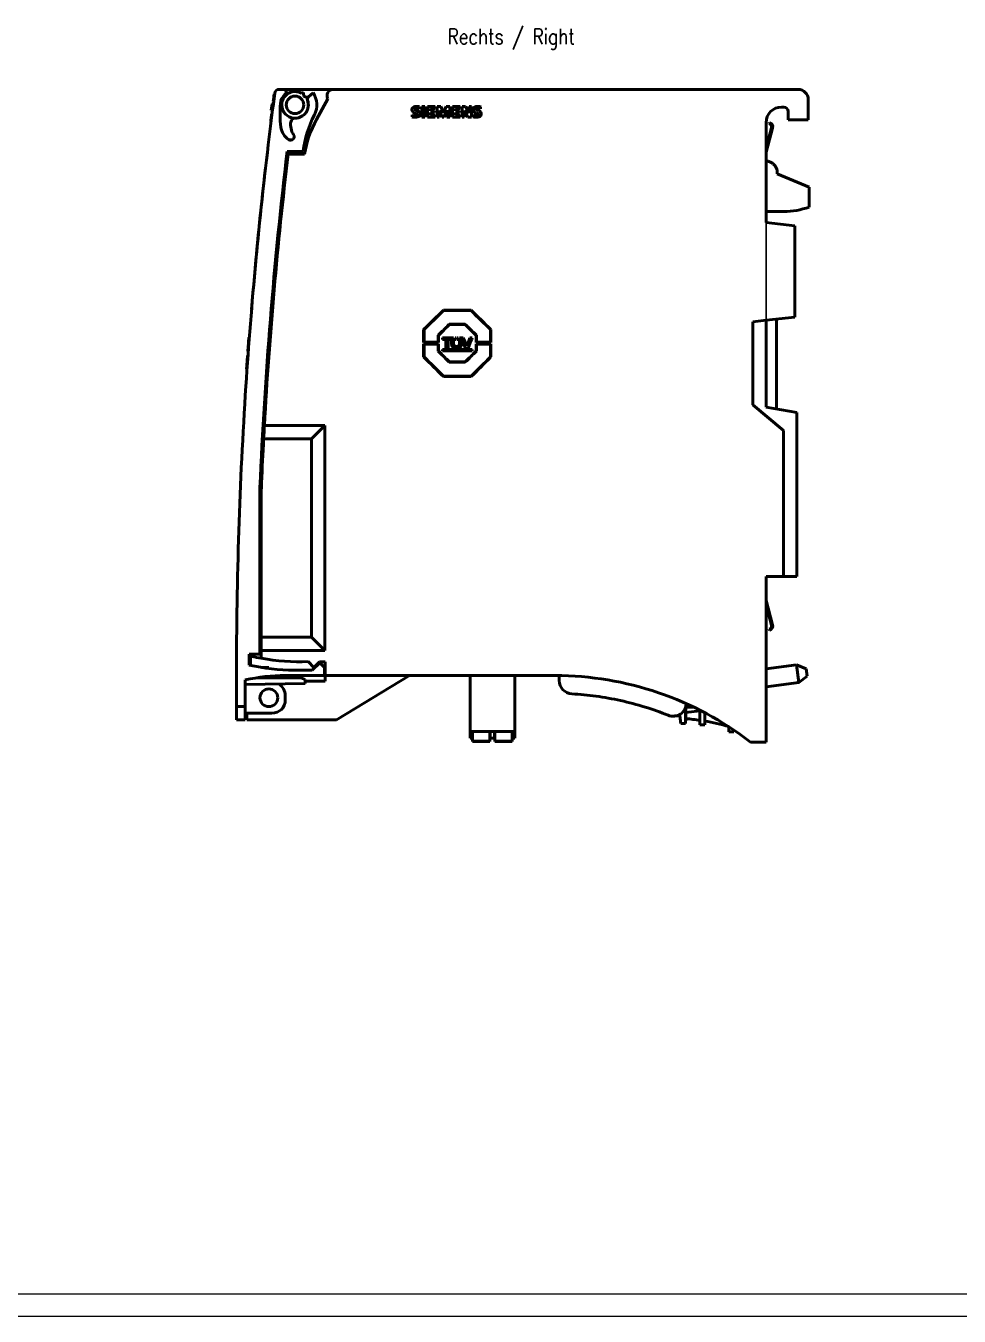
# Model space of a CAD drawing. Header units: millimetres. Extents: x 0 to 841, y 0 to 594.
# Drawn here: x 210.2 to 420.5, y 0 to 290.6 of the extents above; entities that cross this region are included whole.
import ezdxf

# ---------------------------------------------------------------- set-up
doc = ezdxf.new("R2010")
doc.units = ezdxf.units.MM
for name, color, linetype in [('1', 7, 'Continuous'), ('106', 7, 'Continuous'), ('201', 7, 'Continuous')]:
    doc.layers.add(name, color=color, linetype=linetype)
doc.styles.add('latin_extended', font='simplex.shx')

msp = doc.modelspace()

# ---------------------------------------------------------------- linework, layer by layer
at = {"layer": '1', "color": 7, "linetype": 'Continuous', "lineweight": 50}
for p, q in [((267.33, 276.27), (268.7, 276.27)), ((268.7, 276.27), (268.84, 275.93)), ((279.5, 276.27), (268.7, 276.27)), ((384.2, 276.27), (279.5, 276.27)), ((265.71, 272.92), (266.05, 273.27)), ((266.09, 273.57), (265.99, 273.57)), ((266.09, 273.56), (265.99, 273.56)), ((265.99, 273.55), (266.09, 273.55)), ((265.99, 273.55), (265.99, 273.55)), ((266.31, 275.18), (266.2, 275.18)), ((266.3, 275.17), (266.2, 275.17)), ((272.32, 275.41), (272.78, 275.55)), ((272.78, 275.55), (272.82, 275.02)), ((273.25, 274.57), (273.78, 274.5)), ((273.78, 274.5), (273.61, 274.05)), ((273.9, 274.56), (274.95, 275.52)), ((275.73, 269.47), (278.31, 274.12)), ((386.5, 269.37), (386.5, 273.97)), ((265.53, 271.53), (265.71, 272.92)), ((265.8, 271.27), (265.53, 271.53)), ((265.72, 270.68), (265.62, 270.68)), ((265.62, 270.68), (265.62, 270.68)), ((265.72, 270.68), (265.62, 270.68)), ((265.72, 270.67), (265.62, 270.67)), ((265.72, 270.67), (265.62, 270.67)), ((297.25, 270.53), (297.25, 270.08)), ((298.92, 271.91), (298.92, 272.36)), ((299.45, 272.38), (299.45, 270.03)), ((300.17, 272.38), (299.45, 272.38)), ((300.17, 270.03), (300.17, 272.38)), ((300.72, 272.38), (300.72, 270.03)), ((302.45, 272.38), (300.72, 272.38)), ((301.4, 271.96), (302.45, 271.96)), ((301.4, 271.41), (301.4, 271.96)), ((302.32, 271.41), (301.4, 271.41)), ((301.4, 271.03), (302.32, 271.03)), ((301.4, 270.46), (301.4, 271.03)), ((302.47, 270.46), (301.4, 270.46)), ((302.32, 271.03), (302.32, 271.41)), ((302.45, 271.96), (302.45, 272.38)), ((302.47, 270.03), (302.47, 270.46)), ((302.9, 272.38), (302.9, 270.03)), ((303.75, 272.38), (302.9, 272.38)), ((303.37, 271.53), (304.02, 270.01)), ((303.37, 270.03), (303.37, 271.53)), ((304.37, 270.96), (303.75, 272.38)), ((304.95, 272.38), (304.37, 270.96)), ((304.45, 270.01), (305.12, 271.56)), ((305.8, 272.38), (304.95, 272.38)), ((305.12, 271.56), (305.12, 270.03)), ((305.8, 270.03), (305.8, 272.38)), ((306.35, 272.38), (306.35, 270.03)), ((308.1, 272.38), (306.35, 272.38)), ((307.05, 271.96), (308.1, 271.96)), ((307.05, 271.41), (307.05, 271.96)), ((307.97, 271.41), (307.05, 271.41)), ((307.05, 271.03), (307.97, 271.03)), ((307.05, 270.46), (307.05, 271.03)), ((308.12, 270.46), (307.05, 270.46)), ((307.97, 271.03), (307.97, 271.41)), ((308.1, 271.96), (308.1, 272.38)), ((308.12, 270.03), (308.12, 270.46)), ((308.52, 272.38), (308.52, 270.03)), ((309.3, 272.38), (308.52, 272.38)), ((309, 271.53), (309.85, 270.03)), ((309, 270.03), (309, 271.53)), ((310.12, 270.93), (309.3, 272.38)), ((310.12, 272.38), (310.12, 270.93)), ((310.62, 272.38), (310.12, 272.38)), ((310.62, 270.03), (310.62, 272.38)), ((311.02, 270.53), (311.02, 270.08)), ((312.67, 271.91), (312.67, 272.36)), ((380.5, 272.27), (381, 272.27)), ((382, 271.27), (382, 269.37)), ((265.52, 269.05), (265.41, 269.05)), ((265.42, 269.07), (265.42, 269.07)), ((265.42, 269.05), (265.52, 269.05)), ((265.42, 269.05), (265.52, 269.05)), ((265.53, 269.15), (265.43, 269.15)), ((265.55, 270.11), (265.55, 270.11)), ((299.45, 270.03), (300.17, 270.03)), ((300.72, 270.03), (302.47, 270.03)), ((302.9, 270.03), (303.37, 270.03)), ((304.02, 270.01), (304.45, 270.01)), ((305.12, 270.03), (305.8, 270.03)), ((306.35, 270.03), (308.12, 270.03)), ((308.52, 270.03), (309, 270.03)), ((309.85, 270.03), (310.62, 270.03)), ((377, 246.27), (377, 268.77)), ((378.22, 267.63), (377, 263.06)), ((377, 262.09), (378.46, 267.56)), ((377.76, 268.79), (377.69, 268.55)), ((382, 269.37), (386.5, 269.37)), ((269.43, 264.96), (270.22, 264.88)), ((269.45, 264.96), (269.45, 264.95)), ((273.1, 264.58), (273.67, 264.52)), ((264.61, 261.64), (264.61, 261.64)), ((269.04, 261.67), (269.35, 261.67)), ((269.14, 262.27), (269.08, 261.67)), ((272.7, 262.33), (269.12, 262.27)), ((269.35, 261.67), (273.03, 261.67)), ((377, 260.07), (377.45, 260.07)), ((377.45, 260.07), (378.12, 259.77)), ((264.02, 256.5), (264.01, 256.5)), ((379.5, 257.67), (379.5, 257.27)), ((379.5, 257.27), (386.7, 254.27)), ((386.7, 254.27), (386.7, 249.75)), ((381, 248.77), (377, 248.77)), ((383.5, 245.57), (377, 246.27)), ((383.5, 224.97), (383.5, 245.57)), ((310.58, 226.52), (304.31, 226.52)), ((304.34, 226.44), (310.55, 226.44)), ((374, 223.94), (377, 224.27)), ((374, 205.24), (374, 223.94)), ((377, 224.27), (383.5, 224.97)), ((379.35, 224.52), (379.35, 204.3)), ((299.87, 222.19), (299.87, 219.23)), ((299.95, 219.31), (299.95, 222.16)), ((303.11, 220.88), (303.11, 219.31)), ((303.19, 219.23), (303.19, 220.85)), ((309.25, 223.37), (305.65, 223.37)), ((305.68, 223.29), (309.21, 223.29)), ((311.71, 220.85), (311.71, 219.23)), ((311.78, 219.31), (311.78, 220.88)), ((314.95, 222.16), (314.95, 219.31)), ((315.02, 219.23), (315.02, 222.19)), ((260.33, 218.07), (260.43, 218.07)), ((260.44, 219.63), (260.54, 219.63)), ((260.48, 220.1), (260.58, 220.1)), ((260.6, 220.39), (260.5, 220.39)), ((299.87, 219.23), (303.19, 219.23)), ((299.87, 218.99), (299.87, 216.01)), ((303.19, 218.99), (299.87, 218.99)), ((303.11, 219.31), (299.95, 219.31)), ((299.95, 216.04), (299.95, 218.92)), ((299.95, 218.92), (303.11, 218.92)), ((303.11, 218.92), (303.11, 217.34)), ((303.19, 217.37), (303.19, 218.99)), ((304.1, 220.35), (304.1, 219.97)), ((306.62, 220.35), (304.1, 220.35)), ((304.1, 219.97), (304.89, 219.97)), ((304.89, 219.97), (304.89, 217.87)), ((305.37, 219.97), (306.16, 219.97)), ((305.37, 217.87), (305.37, 219.97)), ((306.16, 219.97), (306.16, 218.99)), ((306.62, 218.99), (306.62, 220.35)), ((306.94, 220.35), (306.94, 219.97)), ((307.18, 220.35), (306.94, 220.35)), ((306.94, 219.97), (307.18, 219.97)), ((307.18, 219.97), (307.18, 220.35)), ((307.42, 220.35), (307.42, 219.97)), ((307.66, 220.35), (307.42, 220.35)), ((307.42, 219.97), (307.66, 219.97)), ((307.66, 219.97), (307.66, 220.35)), ((307.97, 220.35), (307.97, 218.99)), ((308.78, 220.35), (307.97, 220.35)), ((308.44, 218.99), (308.44, 219.97)), ((310.81, 220.35), (310.3, 220.35)), ((311.71, 219.23), (315.02, 219.23)), ((311.71, 218.99), (311.71, 217.37)), ((315.02, 218.99), (311.71, 218.99)), ((314.95, 219.31), (311.78, 219.31)), ((311.78, 217.34), (311.78, 218.92)), ((311.78, 218.92), (314.95, 218.92)), ((314.95, 218.92), (314.95, 216.04)), ((315.02, 216.01), (315.02, 218.99)), ((260.18, 216.05), (260.18, 216.05)), ((260.29, 216.29), (260.19, 216.29)), ((260.3, 216.41), (260.2, 216.41)), ((260.27, 217.31), (260.37, 217.31)), ((264.64, 215.32), (264.75, 215.32)), ((264.75, 215.32), (264.75, 216.73)), ((304.1, 217.71), (304.1, 217.41)), ((310.8, 217.71), (304.1, 217.71)), ((304.1, 217.41), (310.8, 217.41)), ((304.89, 217.87), (305.37, 217.87)), ((309.38, 217.87), (309.86, 217.87)), ((310.8, 217.41), (310.8, 217.71)), ((259.99, 213.33), (259.99, 213.33)), ((259.99, 213.33), (260.09, 213.33)), ((259.99, 213.32), (260.09, 213.32)), ((260.13, 213.93), (260.03, 213.93)), ((305.65, 214.82), (309.25, 214.82)), ((309.22, 214.9), (305.68, 214.9)), ((304.31, 211.59), (310.59, 211.59)), ((310.56, 211.66), (304.35, 211.66)), ((380.9, 199.46), (374, 205.24)), ((377, 204.72), (383.9, 203.5)), ((383.9, 203.5), (383.9, 166.57)), ((263.99, 200.54), (277.59, 200.54)), ((274.59, 197.54), (277.59, 200.54)), ((277.59, 200.54), (277.59, 149.89)), ((380.9, 166.57), (380.9, 199.46)), ((274.59, 197.54), (263.83, 197.54)), ((274.59, 152.89), (274.59, 197.54)), ((263, 186.59), (263, 149.05)), ((263.3, 152.89), (263.3, 185.51)), ((380.9, 166.57), (377, 166.57)), ((377, 129.27), (377, 166.57)), ((383.9, 166.57), (380.9, 166.57)), ((377, 161.14), (378.46, 155.67)), ((378.22, 155.6), (377, 160.17)), ((377.76, 154.44), (377.69, 154.68)), ((263.3, 149.89), (263.3, 152.89)), ((263.3, 152.89), (274.59, 152.89)), ((274.59, 152.89), (277.59, 149.89)), ((263, 149.05), (260.6, 149.09)), ((260.6, 149.09), (260.6, 146.61)), ((260.9, 148.64), (260.9, 149.09)), ((260.9, 148.64), (260.9, 146.55)), ((277.59, 149.89), (263.3, 149.89)), ((263.3, 148.15), (263.3, 149.89)), ((263.37, 146.07), (265, 146.07)), ((265, 146.07), (265.02, 145.83)), ((270.7, 145.47), (274.77, 145.47)), ((275.15, 146.08), (273.84, 147.4)), ((274.77, 145.47), (276.45, 147.15)), ((276.43, 147.37), (275.15, 146.08)), ((277.7, 147.37), (276.43, 147.37)), ((276.45, 147.15), (277.5, 146.1)), ((277.5, 146.1), (277.5, 144.27)), ((277.7, 144.27), (277.7, 147.37)), ((383.88, 146.69), (377, 145.78)), ((383.88, 146.69), (384.4, 142.72)), ((386.01, 145.81), (383.88, 146.69)), ((386.01, 145.81), (386.23, 144.12)), ((257.7, 137.27), (257.7, 144.27)), ((259.7, 143.27), (259.7, 137.27)), ((259.7, 142.23), (273.2, 142.47)), ((272.2, 143.77), (262.32, 143.77)), ((277.5, 144.27), (268.7, 144.27)), ((273.2, 143.4), (272.2, 143.77)), ((273.2, 142.47), (273.2, 143.4)), ((277.7, 142.97), (273.2, 142.97)), ((277.5, 144.27), (277.7, 144.27)), ((277.7, 144.27), (277.7, 142.97)), ((329.5, 144.27), (277.7, 144.27)), ((280.25, 134.27), (296.7, 144.27)), ((310.31, 131.67), (310.31, 144.27)), ((320.37, 131.67), (320.37, 144.27)), ((330.41, 143.14), (330.41, 144.26)), ((377, 141.75), (384.4, 142.72)), ((384.4, 142.72), (386.23, 144.12)), ((268.7, 138.77), (268.7, 139.77)), ((257.7, 134.27), (257.7, 137.27)), ((257.7, 137.27), (259.7, 137.27)), ((259.7, 137.27), (259.7, 134.27)), ((358.88, 133.43), (358.88, 137.17)), ((358.94, 134.55), (358.94, 137.17)), ((259.7, 134.27), (257.7, 134.27)), ((259.7, 135.77), (265.7, 135.77)), ((260.05, 135.77), (260.05, 134.27)), ((260.05, 134.27), (280.25, 134.27)), ((357.58, 135.16), (356.38, 135.16)), ((357.81, 133.43), (357.58, 135.16)), ((358.91, 134.55), (358.88, 133.43)), ((358.94, 135.91), (362.1, 136.32)), ((362.1, 133.17), (362.1, 136.47)), ((363.2, 135.9), (363.2, 133.17)), ((363.22, 134), (363.22, 135.88)), ((310.31, 130.17), (310.31, 131.67)), ((320.37, 131.67), (310.31, 131.67)), ((310.75, 131.67), (310.75, 130.17)), ((310.85, 131.67), (310.85, 129.65)), ((314.75, 131.67), (314.75, 129.65)), ((314.85, 130.17), (314.85, 131.67)), ((315.83, 131.67), (315.83, 130.17)), ((315.93, 131.67), (315.93, 129.65)), ((319.83, 131.67), (319.83, 129.65)), ((319.93, 130.17), (319.93, 131.67)), ((320.37, 130.17), (320.37, 131.67)), ((358.88, 133.43), (357.81, 133.43)), ((363.2, 133.17), (362.1, 133.17)), ((368.6, 131.57), (368.6, 132.73)), ((369.7, 131.57), (368.6, 131.57)), ((369.7, 132), (369.7, 131.57)), ((310.75, 130.17), (310.31, 130.17)), ((310.75, 130.17), (310.85, 130.17)), ((310.85, 129.45), (310.85, 129.65)), ((314.75, 129.45), (310.85, 129.45)), ((314.75, 130.17), (314.85, 130.17)), ((314.75, 129.45), (314.75, 129.65)), ((315.83, 130.17), (314.85, 130.17)), ((315.83, 130.17), (315.93, 130.17)), ((315.93, 129.45), (315.93, 129.65)), ((315.93, 129.45), (319.83, 129.45)), ((319.83, 130.17), (319.93, 130.17)), ((319.83, 129.45), (319.83, 129.65)), ((320.37, 130.17), (319.93, 130.17)), ((373.5, 129.27), (377, 129.27))]:
    msp.add_line(p, q, dxfattribs=at)
at = {"layer": '1', "color": 7, "linetype": 'Continuous', "lineweight": 25}
for p, q in [((377, 224.27), (377, 246.27)), ((314.75, 129.65), (310.85, 129.65)), ((315.93, 129.65), (319.83, 129.65))]:
    msp.add_line(p, q, dxfattribs=at)
at = {"layer": '1', "color": 7, "linetype": 'Continuous', "lineweight": 50}
for centre, radius in [((270.9, 272.77), 1.97), ((265, 139.27), 2)]:
    msp.add_circle(centre, radius, dxfattribs=at)
for centre, radius, start, end in [((267.33, 275.27), 1, 90, 172.465), ((279.5, 274.87), 1.4, 90, 212.0027), ((384.2, 273.97), 2.3, 0, 90), ((1257.7, 144.27), 1000, 172.46504, 173.03428), ((1257.7, 144.27), 1000.1, 172.47916, 172.57161), ((270.9, 272.77), 3.3, 132.3436, 175), ((270.9, 272.77), 3, 61.7147, 25.2853), ((268.24, 275.69), 0.65, 312.3436, 22.5), ((270.9, 272.77), 3, 270.5621, 20.1738), ((273.32, 275.06), 0.5, 184.5, 262.5), ((274.37, 274.04), 0.7, 132.5, 200.1738), ((270.9, 272.77), 4.9, 332.7782, 34.2212), ((292.52, 270.87), 25, 175, 187.1178), ((297.49, 259.09), 25, 152.7782, 172.5391), ((380.5, 268.77), 3.5, 90, 180), ((381, 271.27), 1, 0, 90), ((271.68, 268.27), 4, 187.1178, 236.2191), ((273.9, 268.27), 4, 170.4691, 213.6042), ((270.94, 268.77), 1, 90.5621, 170.4691), ((296.72, 257.83), 24, 151, 170.8042), ((377.5, 267.82), 0.75, 345, 75), ((377.5, 267.82), 1, 345, 75), ((1257.7, 144.27), 1000, 173.03428, 176.26453), ((269.9, 265.61), 0.8, 236.2191, 33.6042), ((1257.7, 144.27), 995.6, 173.19285, 177.5636), ((1257.7, 144.27), 995.3, 173.22594, 176.75866), ((1257.73, 144.66), 1000, 173.57872, 175.29326), ((381, 265.77), 17, 270, 289.5902), ((1257.7, 144.27), 1000.1, 175.6381, 175.80921), ((1257.7, 144.27), 1000.1, 175.94309, 176.03788), ((1257.7, 144.27), 1000, 176.26453, 180), ((1257.7, 144.27), 995.3, 176.93162, 177.49961), ((313.3, 185.51), 50, 177.4996, 180), ((377.5, 155.41), 0.75, 285, 15), ((377.5, 155.41), 1, 285, 15), ((270.7, 190.47), 45, 257.0298, 270), ((272.1, 197.37), 50, 259.8631, 271.9908), ((268.7, 103.27), 41, 90, 102.6804), ((329.5, 72.23), 72.03, 52.3506, 90), ((333.41, 143.14), 3, 180, 266.8426), ((265, 139.27), 2, 90.0169, 269.9831), ((265.7, 139.77), 3, 0, 59.895), ((265.7, 138.77), 3, 270, 360), ((356.7, 138.69), 3.8, 244.7478, 248.2948), ((354.9, 85.72), 49, 85.2676, 85.3094), ((354.9, 85.72), 49, 81.5504, 85.2677), ((354.9, 85.72), 49, 80.2181, 80.2478), ((354.9, 85.72), 49, 73.7642, 80.2181)]:
    msp.add_arc(centre, radius, start, end, dxfattribs=at)
msp.add_ellipse((1257.97, 144.25), major_axis=(-994.08, 54.48), ratio=0.999862, start_param=6.281365, end_param=6.284384, dxfattribs=at)
for points, knots in [([(265.62, 270.67), (265.62, 270.67), (265.62, 270.67), (265.62, 270.66), (265.62, 270.65), (265.61, 270.64), (265.61, 270.63), (265.61, 270.61), (265.61, 270.61), (265.61, 270.59), (265.61, 270.59), (265.61, 270.57), (265.6, 270.55), (265.6, 270.53), (265.6, 270.52), (265.6, 270.51), (265.6, 270.5), (265.59, 270.48), (265.59, 270.46), (265.59, 270.43), (265.59, 270.41), (265.58, 270.37), (265.58, 270.35), (265.57, 270.3), (265.57, 270.26), (265.56, 270.19), (265.55, 270.15), (265.55, 270.1), (265.54, 270.08), (265.54, 270.04), (265.53, 269.99), (265.53, 269.93), (265.52, 269.86), (265.51, 269.82), (265.5, 269.75), (265.5, 269.71), (265.49, 269.66), (265.49, 269.65), (265.49, 269.64), (265.49, 269.63), (265.48, 269.6), (265.48, 269.58), (265.47, 269.52), (265.47, 269.49), (265.46, 269.43), (265.46, 269.41), (265.46, 269.38), (265.45, 269.34), (265.45, 269.31), (265.44, 269.27), (265.44, 269.26), (265.44, 269.22), (265.43, 269.21), (265.43, 269.18), (265.43, 269.17), (265.43, 269.15)], [0, 0, 0, 0, 0.0625, 0.0625, 0.09375, 0.09375, 0.125, 0.125, 0.140625, 0.140625, 0.15625, 0.15625, 0.1875, 0.1875, 0.203125, 0.203125, 0.21875, 0.21875, 0.25, 0.25, 0.28125, 0.28125, 0.3125, 0.3125, 0.375, 0.375, 0.4375, 0.4375, 0.46875, 0.46875, 0.5, 0.5625, 0.5625, 0.625, 0.625, 0.6875, 0.6875, 0.703125, 0.703125, 0.71875, 0.71875, 0.75, 0.75, 0.8125, 0.8125, 0.84375, 0.84375, 0.875, 0.90625, 0.90625, 0.9375, 0.9375, 0.96875, 0.96875, 1, 1, 1, 1]), ([(265.62, 270.66), (265.62, 270.66), (265.62, 270.66), (265.62, 270.66), (265.62, 270.66), (265.62, 270.66), (265.62, 270.66), (265.62, 270.65), (265.61, 270.63)], [0, 0, 0, 0, 0.5, 0.625, 0.625, 0.75, 0.75, 1, 1, 1, 1]), ([(298.92, 272.36), (298.8, 272.38), (298.45, 272.44), (297.93, 272.46), (297.43, 272.25), (297.19, 271.87), (297.23, 271.39), (297.59, 271.08), (297.96, 270.94), (298.21, 270.83), (298.35, 270.74), (298.42, 270.64), (298.39, 270.54), (298.28, 270.46), (298.12, 270.42), (297.86, 270.4), (297.56, 270.43), (297.35, 270.49), (297.25, 270.53)], [0, 0, 0, 0, 0.073595, 0.215595, 0.303584, 0.380769, 0.468516, 0.563029, 0.649514, 0.698654, 0.728653, 0.747815, 0.765913, 0.784505, 0.822665, 0.86661, 0.936511, 1, 1, 1, 1]), ([(297.25, 270.08), (297.37, 270.04), (297.71, 269.97), (298.25, 269.95), (298.76, 270.11), (299.1, 270.47), (299.11, 270.94), (298.86, 271.27), (298.56, 271.43), (298.32, 271.53), (298.13, 271.62), (298, 271.69), (297.93, 271.76), (297.88, 271.86), (297.97, 271.96), (298.12, 272.01), (298.35, 272.04), (298.63, 272), (298.83, 271.94), (298.92, 271.91)], [0, 0, 0, 0, 0.075091, 0.207843, 0.313156, 0.385557, 0.483519, 0.564361, 0.621188, 0.679662, 0.72106, 0.749391, 0.762697, 0.783197, 0.806884, 0.831315, 0.874261, 0.94231, 1, 1, 1, 1]), ([(312.67, 272.36), (312.61, 272.37), (312.45, 272.39), (312.14, 272.44), (311.75, 272.44), (311.36, 272.32), (311.06, 272.08), (310.97, 271.73), (311.04, 271.4), (311.24, 271.17), (311.46, 271.06), (311.7, 270.95), (311.92, 270.86), (312.12, 270.77), (312.22, 270.61), (312.13, 270.51), (312.02, 270.46), (311.78, 270.4), (311.43, 270.41), (311.14, 270.48), (311.02, 270.53)], [0, 0, 0, 0, 0.038535, 0.095421, 0.190665, 0.266058, 0.334534, 0.411779, 0.471914, 0.528959, 0.583901, 0.621375, 0.683683, 0.725146, 0.754413, 0.77688, 0.793431, 0.822559, 0.926145, 1, 1, 1, 1]), ([(311.02, 270.08), (311.17, 270.03), (311.45, 269.98), (311.89, 269.96), (312.34, 270.04), (312.76, 270.3), (312.88, 270.74), (312.79, 271.04), (312.6, 271.27), (312.38, 271.39), (312.13, 271.51), (311.95, 271.58), (311.79, 271.66), (311.68, 271.74), (311.66, 271.87), (311.73, 271.97), (311.86, 272.01), (312.06, 272.03), (312.34, 272.01), (312.55, 271.95), (312.67, 271.91)], [0, 0, 0, 0, 0.093121, 0.165671, 0.266483, 0.364483, 0.439558, 0.51815, 0.540805, 0.619552, 0.659109, 0.707876, 0.734391, 0.76687, 0.787347, 0.805617, 0.831104, 0.867428, 0.924305, 1, 1, 1, 1]), ([(265.43, 269.15), (265.42, 269.13), (265.42, 269.11), (265.42, 269.1), (265.42, 269.08), (265.42, 269.08), (265.42, 269.07), (265.42, 269.06), (265.41, 269.06), (265.41, 269.05), (265.41, 269.05)], [0, 0, 0, 0, 0.250988, 0.376482, 0.376482, 0.501977, 0.501977, 0.752965, 0.752965, 1, 1, 1, 1]), ([(265.43, 269.17), (265.43, 269.16), (265.43, 269.15), (265.42, 269.14), (265.42, 269.13), (265.42, 269.12), (265.42, 269.12), (265.42, 269.11)], [0, 0, 0, 0, 0.405724, 0.405724, 0.842692, 0.842692, 1, 1, 1, 1]), ([(265.52, 269.92), (265.52, 269.9), (265.52, 269.88), (265.52, 269.85), (265.51, 269.85), (265.51, 269.83), (265.51, 269.81), (265.51, 269.79), (265.5, 269.77), (265.5, 269.76), (265.5, 269.75), (265.5, 269.72), (265.5, 269.7), (265.49, 269.66), (265.49, 269.65), (265.49, 269.62), (265.48, 269.61), (265.48, 269.6)], [0, 0, 0, 0, 0.26347, 0.26347, 0.329337, 0.329337, 0.395205, 0.52694, 0.52694, 0.592807, 0.592807, 0.658675, 0.79041, 0.79041, 0.922145, 0.922145, 1, 1, 1, 1]), ([(378.12, 259.77), (378.33, 259.68), (378.71, 259.44), (379.15, 258.94), (379.43, 258.33), (379.5, 257.89), (379.5, 257.67)], [0, 0, 0, 0, 0.250396, 0.500791, 0.751187, 1, 1, 1, 1]), ([(260.27, 217.31), (260.27, 217.31), (260.27, 217.31), (260.27, 217.31), (260.27, 217.31), (260.27, 217.32), (260.27, 217.33), (260.27, 217.35), (260.27, 217.36), (260.27, 217.37), (260.27, 217.37), (260.28, 217.39), (260.28, 217.42), (260.28, 217.45), (260.28, 217.49), (260.28, 217.51), (260.29, 217.58), (260.29, 217.63), (260.3, 217.71), (260.3, 217.74), (260.3, 217.79), (260.31, 217.8), (260.31, 217.83), (260.31, 217.85), (260.32, 217.93), (260.32, 218), (260.33, 218.07)], [0, 0, 0, 0, 0.027831, 0.027831, 0.102613, 0.102613, 0.252177, 0.252177, 0.289569, 0.289569, 0.32696, 0.32696, 0.401742, 0.476524, 0.476524, 0.551306, 0.551306, 0.700871, 0.700871, 0.775653, 0.775653, 0.813044, 0.813044, 0.850435, 0.850435, 1, 1, 1, 1]), ([(260.33, 218.07), (260.33, 218.07), (260.33, 218.12), (260.33, 218.18), (260.34, 218.26), (260.34, 218.28), (260.35, 218.34), (260.35, 218.36), (260.36, 218.5), (260.37, 218.6), (260.38, 218.74), (260.38, 218.77), (260.38, 218.82), (260.38, 218.85), (260.39, 218.93), (260.39, 218.99), (260.4, 219.1), (260.41, 219.15), (260.41, 219.26), (260.42, 219.31), (260.42, 219.39), (260.43, 219.41), (260.43, 219.47), (260.44, 219.54), (260.44, 219.62), (260.45, 219.69), (260.45, 219.71), (260.45, 219.76), (260.45, 219.78), (260.46, 219.85), (260.46, 219.89), (260.47, 219.94), (260.47, 219.96), (260.47, 219.98), (260.47, 219.99), (260.47, 220.01), (260.47, 220.04), (260.48, 220.07), (260.48, 220.1), (260.48, 220.11), (260.48, 220.12), (260.48, 220.13), (260.48, 220.14), (260.48, 220.15), (260.48, 220.15), (260.48, 220.15), (260.48, 220.14), (260.48, 220.14), (260.48, 220.13), (260.48, 220.12), (260.48, 220.1), (260.48, 220.09), (260.48, 220.08), (260.48, 220.08), (260.48, 220.06), (260.47, 220.05), (260.47, 220.02), (260.47, 220.01), (260.47, 219.98), (260.47, 219.97), (260.47, 219.95), (260.46, 219.92), (260.46, 219.89), (260.46, 219.85), (260.46, 219.84), (260.46, 219.82), (260.45, 219.78), (260.45, 219.74), (260.45, 219.7), (260.45, 219.69), (260.44, 219.66), (260.44, 219.65), (260.44, 219.64)], [0, 0, 0, 0, 0.005209, 0.050509, 0.050509, 0.073159, 0.073159, 0.095809, 0.095809, 0.186409, 0.186409, 0.209059, 0.209059, 0.231709, 0.231709, 0.277009, 0.277009, 0.322309, 0.322309, 0.367609, 0.367609, 0.390259, 0.390259, 0.412909, 0.458209, 0.458209, 0.480859, 0.480859, 0.503509, 0.503509, 0.548809, 0.548809, 0.571459, 0.571459, 0.582784, 0.582784, 0.594109, 0.639409, 0.639409, 0.662059, 0.662059, 0.684709, 0.684709, 0.730009, 0.730009, 0.752658, 0.752658, 0.775308, 0.775308, 0.820608, 0.820608, 0.831933, 0.831933, 0.843258, 0.843258, 0.865908, 0.865908, 0.888558, 0.888558, 0.899883, 0.899883, 0.911208, 0.933858, 0.933858, 0.945183, 0.945183, 0.956508, 0.979158, 0.979158, 0.990483, 0.990483, 1, 1, 1, 1]), ([(260.44, 219.63), (260.45, 219.68), (260.45, 219.72), (260.45, 219.77), (260.45, 219.78), (260.46, 219.8), (260.46, 219.83), (260.46, 219.88), (260.46, 219.92), (260.47, 219.96), (260.47, 219.98), (260.47, 220.03), (260.48, 220.07), (260.48, 220.1)], [0, 0, 0, 0, 0.25, 0.25, 0.3125, 0.3125, 0.375, 0.5, 0.625, 0.625, 0.75, 0.75, 1, 1, 1, 1]), ([(260.48, 220.1), (260.48, 220.15), (260.49, 220.2), (260.49, 220.25), (260.49, 220.25), (260.49, 220.27), (260.49, 220.28), (260.49, 220.3), (260.49, 220.32), (260.5, 220.34), (260.5, 220.35), (260.5, 220.36), (260.5, 220.36), (260.5, 220.37), (260.5, 220.37), (260.5, 220.38), (260.5, 220.39), (260.5, 220.39)], [0, 0, 0, 0, 0.252453, 0.252453, 0.315566, 0.315566, 0.378679, 0.378679, 0.504906, 0.504906, 0.631132, 0.631132, 0.694246, 0.694246, 0.757359, 0.757359, 1, 1, 1, 1]), ([(308.44, 218.99), (308.44, 218.92), (308.43, 218.85), (308.4, 218.7), (308.38, 218.63), (308.32, 218.49), (308.28, 218.43), (308.2, 218.31), (308.15, 218.25), (308.05, 218.14), (307.99, 218.1), (307.87, 218.02), (307.8, 217.98), (307.66, 217.93), (307.59, 217.91), (307.45, 217.88), (307.37, 217.87), (307.22, 217.87), (307.15, 217.88), (307, 217.91), (306.93, 217.93), (306.73, 218.01), (306.6, 218.09), (306.44, 218.25), (306.39, 218.31), (306.31, 218.43), (306.27, 218.49), (306.22, 218.63), (306.19, 218.7), (306.16, 218.85), (306.16, 218.92), (306.16, 218.99)], [0, 0, 0, 0, 0.0625, 0.0625, 0.125, 0.125, 0.1875, 0.1875, 0.25, 0.25, 0.3125, 0.3125, 0.375, 0.375, 0.4375, 0.4375, 0.5, 0.5, 0.5625, 0.5625, 0.625, 0.625, 0.75, 0.75, 0.8125, 0.8125, 0.875, 0.875, 0.9375, 0.9375, 1, 1, 1, 1]), ([(306.16, 218.99), (306.16, 218.92), (306.16, 218.85), (306.19, 218.7), (306.22, 218.63), (306.27, 218.49), (306.31, 218.43), (306.39, 218.31), (306.44, 218.25), (306.6, 218.09), (306.73, 218.01), (306.93, 217.93), (307, 217.91), (307.15, 217.88), (307.22, 217.87), (307.37, 217.87), (307.45, 217.88), (307.59, 217.91), (307.66, 217.93), (307.8, 217.98), (307.87, 218.02), (307.99, 218.1), (308.05, 218.14), (308.15, 218.25), (308.2, 218.31), (308.28, 218.43), (308.32, 218.49), (308.38, 218.63), (308.4, 218.7), (308.43, 218.85), (308.44, 218.92), (308.44, 218.99)], [0, 0, 0, 0, 0.0625, 0.0625, 0.125, 0.125, 0.1875, 0.1875, 0.25, 0.25, 0.375, 0.375, 0.4375, 0.4375, 0.5, 0.5, 0.5625, 0.5625, 0.625, 0.625, 0.6875, 0.6875, 0.75, 0.75, 0.8125, 0.8125, 0.875, 0.875, 0.9375, 0.9375, 1, 1, 1, 1]), ([(306.62, 218.99), (306.62, 218.91), (306.64, 218.82), (306.71, 218.66), (306.76, 218.58), (306.85, 218.49), (306.89, 218.46), (306.96, 218.42), (307, 218.4), (307.08, 218.36), (307.12, 218.35), (307.21, 218.33), (307.25, 218.33), (307.39, 218.33), (307.47, 218.35), (307.64, 218.41), (307.71, 218.46), (307.8, 218.55), (307.83, 218.59), (307.88, 218.66), (307.9, 218.7), (307.94, 218.78), (307.95, 218.82), (307.97, 218.91), (307.97, 218.95), (307.97, 218.99)], [0, 0, 0, 0, 0.125, 0.125, 0.25, 0.25, 0.3125, 0.3125, 0.375, 0.375, 0.4375, 0.4375, 0.5, 0.5, 0.625, 0.625, 0.75, 0.75, 0.8125, 0.8125, 0.875, 0.875, 0.9375, 0.9375, 1, 1, 1, 1]), ([(307.97, 218.99), (307.97, 218.95), (307.97, 218.91), (307.95, 218.82), (307.94, 218.78), (307.9, 218.7), (307.88, 218.66), (307.83, 218.59), (307.8, 218.55), (307.71, 218.46), (307.64, 218.41), (307.47, 218.35), (307.39, 218.33), (307.25, 218.33), (307.21, 218.33), (307.12, 218.35), (307.08, 218.36), (307, 218.4), (306.96, 218.42), (306.89, 218.46), (306.85, 218.49), (306.76, 218.58), (306.71, 218.66), (306.64, 218.82), (306.62, 218.91), (306.62, 218.99)], [0, 0, 0, 0, 0.0625, 0.0625, 0.125, 0.125, 0.1875, 0.1875, 0.25, 0.25, 0.375, 0.375, 0.5, 0.5, 0.5625, 0.5625, 0.625, 0.625, 0.6875, 0.6875, 0.75, 0.75, 0.875, 0.875, 1, 1, 1, 1]), ([(260.03, 213.93), (260.03, 213.97), (260.03, 214.01), (260.04, 214.09), (260.04, 214.13), (260.05, 214.25), (260.06, 214.33), (260.06, 214.45), (260.07, 214.49), (260.07, 214.57), (260.08, 214.66), (260.08, 214.74), (260.09, 214.82), (260.09, 214.86), (260.1, 214.98), (260.11, 215.07), (260.12, 215.23), (260.13, 215.31), (260.14, 215.47), (260.14, 215.55), (260.15, 215.67), (260.15, 215.71), (260.16, 215.77), (260.16, 215.78), (260.16, 215.82), (260.16, 215.84), (260.17, 215.89), (260.17, 215.93), (260.17, 215.99), (260.18, 216.02), (260.18, 216.07), (260.18, 216.08), (260.18, 216.11), (260.19, 216.15), (260.19, 216.18), (260.19, 216.21), (260.19, 216.22), (260.19, 216.23), (260.19, 216.24), (260.19, 216.26), (260.19, 216.27), (260.19, 216.28), (260.2, 216.28), (260.2, 216.28), (260.2, 216.29), (260.2, 216.29), (260.2, 216.29), (260.2, 216.29)], [0, 0, 0, 0, 0.043041, 0.043041, 0.086081, 0.086081, 0.172163, 0.172163, 0.215203, 0.215203, 0.258244, 0.301284, 0.301284, 0.344325, 0.344325, 0.430406, 0.430406, 0.516488, 0.516488, 0.602569, 0.602569, 0.64561, 0.64561, 0.66713, 0.66713, 0.68865, 0.68865, 0.731691, 0.731691, 0.774732, 0.774732, 0.796252, 0.796252, 0.817772, 0.860813, 0.860813, 0.882333, 0.882333, 0.903853, 0.903853, 0.946894, 0.946894, 0.968414, 0.968414, 0.989935, 0.989935, 1, 1, 1, 1]), ([(260.07, 214.57), (260.07, 214.58), (260.07, 214.58), (260.08, 214.64), (260.08, 214.69), (260.09, 214.78), (260.09, 214.83), (260.1, 214.9), (260.1, 214.93), (260.1, 214.96), (260.1, 214.98), (260.1, 214.99), (260.11, 215.03), (260.11, 215.07), (260.11, 215.11), (260.11, 215.13), (260.11, 215.14), (260.11, 215.15), (260.11, 215.16), (260.12, 215.17), (260.12, 215.19), (260.12, 215.21), (260.12, 215.22), (260.12, 215.23), (260.12, 215.23), (260.12, 215.24), (260.12, 215.24), (260.12, 215.24), (260.12, 215.24)], [0, 0, 0, 0, 0.015957, 0.015957, 0.149486, 0.149486, 0.283015, 0.283015, 0.34978, 0.383162, 0.383162, 0.416544, 0.416544, 0.550073, 0.550073, 0.616838, 0.616838, 0.65022, 0.65022, 0.683603, 0.683603, 0.817132, 0.817132, 0.883896, 0.883896, 0.950661, 0.950661, 1, 1, 1, 1]), ([(259.99, 213.33), (259.99, 213.33), (259.99, 213.33), (259.99, 213.34), (259.99, 213.34), (259.99, 213.36), (259.99, 213.36), (259.99, 213.37), (259.99, 213.4), (259.99, 213.42), (259.99, 213.45), (260, 213.46), (260, 213.47), (260, 213.49), (260, 213.53), (260, 213.58), (260.01, 213.62), (260.01, 213.64), (260.01, 213.67), (260.01, 213.69), (260.02, 213.74), (260.02, 213.78), (260.02, 213.85), (260.03, 213.89), (260.03, 213.93)], [0, 0, 0, 0, 0.087164, 0.087164, 0.201268, 0.201268, 0.258321, 0.258321, 0.315373, 0.429477, 0.429477, 0.458004, 0.458004, 0.48653, 0.543582, 0.657686, 0.657686, 0.714739, 0.714739, 0.771791, 0.771791, 0.885895, 0.885895, 1, 1, 1, 1]), ([(259.99, 213.33), (259.99, 213.33), (259.99, 213.33), (259.99, 213.33), (259.99, 213.33), (259.99, 213.34), (259.99, 213.34), (259.99, 213.35)], [0, 0, 0, 0, 0.183587, 0.183587, 0.537319, 0.537319, 1, 1, 1, 1]), ([(260.02, 213.86), (260.02, 213.87), (260.02, 213.88), (260.03, 213.91), (260.03, 213.92), (260.03, 213.94)], [0, 0, 0, 0, 0.475482, 0.475482, 1, 1, 1, 1]), ([(263.3, 148.15), (262.55, 148.28), (261.83, 148.43), (261.06, 148.6), (260.98, 148.62), (260.9, 148.64)], [0, 0, 0, 0, 0.899195, 0.899195, 1, 1, 1, 1]), ([(354.92, 135.32), (353.21, 136), (349.7, 137.26), (344.26, 138.7), (338.75, 139.69), (335.06, 140.04), (333.25, 140.14)], [0, 0, 0, 0, 0.247133, 0.501505, 0.755848, 1, 1, 1, 1])]:
    msp.add_open_spline(points, degree=3, knots=knots, dxfattribs=at)
for points in [[(304.31, 226.52), (302.83, 225.08), (301.35, 223.64), (299.87, 222.19)], [(299.95, 222.16), (301.41, 223.6), (302.88, 225.02), (304.34, 226.44)], [(310.55, 226.44), (312.02, 225.02), (313.48, 223.6), (314.95, 222.16)], [(315.02, 222.19), (313.54, 223.64), (312.06, 225.08), (310.58, 226.52)], [(377, 224.27), (377, 217.75), (377, 211.23), (377, 204.72)], [(305.65, 223.37), (304.8, 222.54), (303.96, 221.71), (303.11, 220.88)], [(303.19, 220.85), (304.02, 221.67), (304.85, 222.48), (305.68, 223.29)], [(309.21, 223.29), (310.05, 222.48), (310.88, 221.67), (311.71, 220.85)], [(311.78, 220.88), (310.94, 221.71), (310.09, 222.54), (309.25, 223.37)], [(308.44, 219.97), (308.75, 219.27), (309.07, 218.57), (309.38, 217.87)], [(309.61, 218.53), (309.33, 219.14), (309.06, 219.75), (308.78, 220.35)], [(310.3, 220.35), (310.07, 219.75), (309.84, 219.14), (309.61, 218.53)], [(309.86, 217.87), (310.18, 218.7), (310.49, 219.53), (310.81, 220.35)], [(299.87, 216.01), (301.36, 214.54), (302.84, 213.06), (304.31, 211.59)], [(304.35, 211.66), (302.88, 213.12), (301.42, 214.58), (299.95, 216.04)], [(303.11, 217.34), (303.96, 216.5), (304.8, 215.66), (305.65, 214.82)], [(305.68, 214.9), (304.85, 215.72), (304.02, 216.54), (303.19, 217.37)], [(311.71, 217.37), (310.88, 216.54), (310.05, 215.72), (309.22, 214.9)], [(309.25, 214.82), (310.09, 215.66), (310.94, 216.5), (311.78, 217.34)], [(314.95, 216.04), (313.48, 214.58), (312.01, 213.12), (310.56, 211.66)], [(310.59, 211.59), (312.06, 213.06), (313.54, 214.54), (315.02, 216.01)], [(260.07, 214.57), (260.07, 214.6), (260.08, 214.63), (260.08, 214.66)], [(359.04, 138.07), (359.03, 137.59), (358.78, 136.62), (357.78, 135.5), (356.36, 135), (355.37, 135.13), (354.92, 135.32)], [(358.88, 137.17), (359.47, 137.17), (360.07, 137.17), (360.67, 137.17)]]:
    msp.add_open_spline(points, degree=3, dxfattribs=at)
at = {"layer": '201', "color": 7, "linetype": 'Continuous', "lineweight": 18}
for p, q in [((5, 5), (836, 5)), ((0, 0), (841, 0))]:
    msp.add_line(p, q, dxfattribs=at)

# ---------------------------------------------------------------- texts
at = {"layer": '106', "color": 7, "linetype": 'Continuous', "lineweight": 18, "insert": (305.26, 285.24), "char_height": 3.5, "attachment_point": 7, "line_spacing_factor": 0.963855, "style": 'latin_extended'}
msp.add_mtext('\\W0.8025;Rechts / Right ', dxfattribs=at)

doc.saveas('drawing.dxf')
